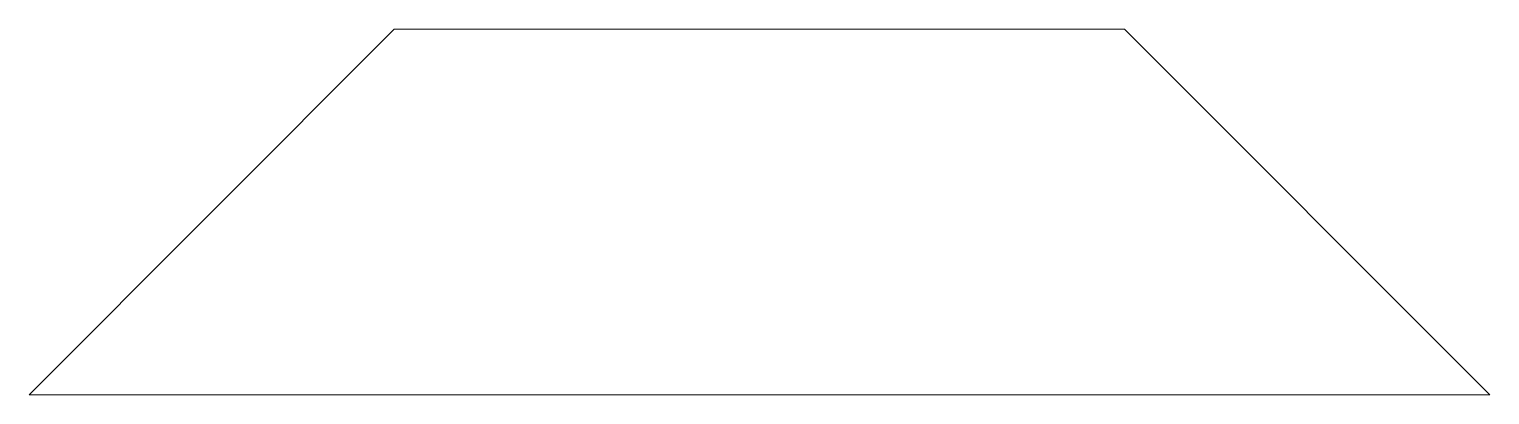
# Model space of a CAD drawing. Header units: inches. Extents: x -7.7 to 6.3, y -1.4 to 2.1.
import ezdxf

# ---------------------------------------------------------------- set-up
doc = ezdxf.new("R2010")
doc.units = ezdxf.units.IN
doc.header["$MEASUREMENT"] = 0

msp = doc.modelspace()

# ---------------------------------------------------------------- linework, layer by layer
at = {"color": 7, "linetype": 'Continuous', "lineweight": 15}
for p, q in [((-4.176, 2.086), (-7.676, -1.414)), ((-4.176, 2.086), (2.824, 2.086)), ((2.824, 2.086), (6.324, -1.414)), ((-7.676, -1.414), (6.324, -1.414))]:
    msp.add_line(p, q, dxfattribs=at)

doc.saveas('drawing.dxf')
